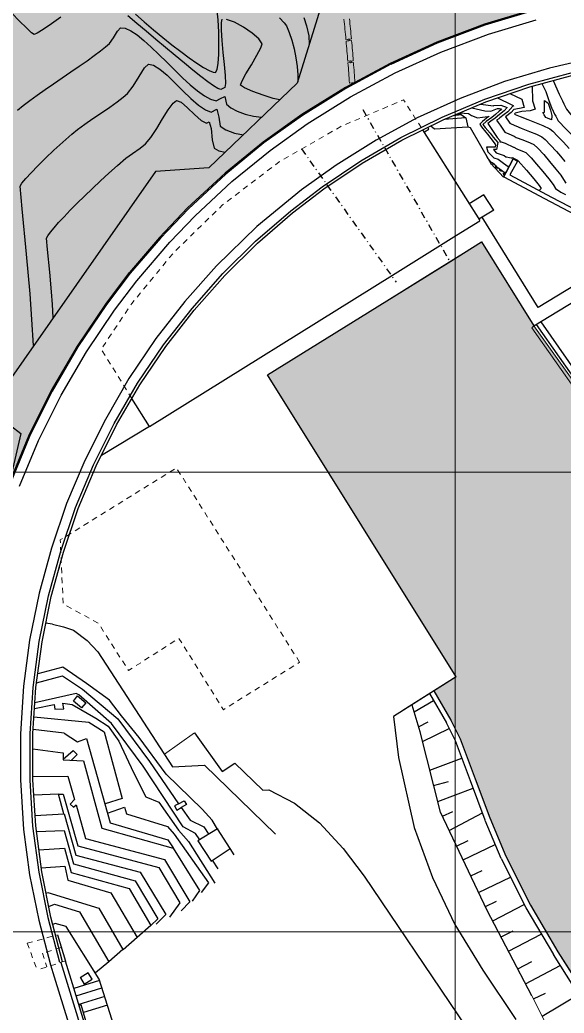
# Model space of a CAD drawing. Extents: x 61466 to 63015, y 108404 to 110397.
# Drawn here: x 62780.3 to 62839.5, y 109096.2 to 109204.3 of the extents above; entities that cross this region are included whole.
import ezdxf

# ---------------------------------------------------------------- set-up
doc = ezdxf.new("R2010")
doc.units = 0
doc.header["$LTSCALE"] = 1.000015
doc.header["$MEASUREMENT"] = 0
doc.linetypes.add('DOT', pattern=[0.55, 0.3, -0.25])
doc.linetypes.add('TRATTOPUNTO2', pattern=[0.5, 0.25, -0.125, 0, -0.125])
for name, color, linetype in [('assi', 6, 'TRATTOPUNTO2'), ('Bâti', 7, 'Continuous'), ('colore lago', 131, 'Continuous'), ('coordinate', 2, 'Continuous'), ('Couronnement', 7, 'Continuous'), ('curve livello 1m', 2, 'Continuous'), ('curve livello 5m', 7, 'Continuous'), ('LIN025CO', 7, 'Continuous'), ('LINCOLO-ROSSO-025', 10, 'Continuous'), ('pendenze', 2, 'Continuous'), ('Per+Mod Surf', 7, 'Continuous'), ('SCALE', 2, 'Continuous'), ('Strade', 7, 'Continuous'), ('TalusHautBas', 7, 'Continuous'), ('TRATTCOLO-32', 255, 'Continuous'), ('VOIRIE', 7, 'Continuous')]:
    doc.layers.add(name, color=color, linetype=linetype)
doc.layers.add('Colori bordi', color=5, linetype='Continuous', plot=False)
doc.layers.add('no_plot', color=5, linetype='Continuous', plot=False)

# ---------------------------------------------------------------- blocks, each defined once
blk = doc.blocks.new('INVISIBLE')
at = {"color": 0}
for p, q in [((-0.0375, 0), (0.0375, 0)), ((0, -0.0375), (0, 0.0375))]:
    blk.add_line(p, q, dxfattribs=at)
at = {"flags": 1}
for tag, p in [('POINTNUMBER', (0, 0)), ('COMMENT', (0, -1.25))]:
    blk.add_attdef(tag, p, '', height=1, dxfattribs=at)
blk = doc.blocks.new('barrageflott')
at = {"layer": 'TRATTCOLO-32'}
h = blk.add_hatch(color=256, dxfattribs=at)
h.paths.add_polyline_path([(0.29, 0.12, 0.002639), (0.13, 2.31), (-0.47, 2.26, -0.002639), (-0.31, 0.07)])
h.paths.add_polyline_path([(0.11, 2.5, 0.002639), (-0.08, 4.69), (-0.67, 4.64, -0.002639), (-0.48, 2.45)])
h.paths.add_polyline_path([(-0.09, 4.88, 0.002639), (-0.31, 7.07), (-0.9, 7.01, -0.002639), (-0.69, 4.82)])
h.paths.add_polyline_path([(-0.33, 7.26, 0.002639), (-0.57, 9.44), (-1.16, 9.38, -0.002639), (-0.92, 7.2)])
h.paths.add_polyline_path([(-0.59, 9.63, 0.002639), (-0.85, 11.82), (-1.45, 11.74, -0.002639), (-1.18, 9.56)])
h.paths.add_polyline_path([(-0.88, 12, 0.002639), (-1.17, 14.19), (-1.76, 14.1, -0.002639), (-1.47, 11.93)])
at = {"layer": 'LINCOLO-ROSSO-025', "lineweight": 0}
for p, q in [((-0.69, 4.82), (-0.09, 4.88)), ((-0.67, 4.64), (-0.08, 4.69)), ((-0.48, 2.45), (0.11, 2.5)), ((-0.47, 2.26), (0.13, 2.31)), ((-0.31, 0.07), (0.29, 0.12))]:
    blk.add_line(p, q, dxfattribs=at)
for centre in [(-0.38, 4.76), (-0.18, 2.38), (0, 0)]:
    blk.add_circle(centre, 0.095, dxfattribs=at)
for radius, start, end in [(207.74, 5.2868, 5.8917), (208.34, 5.2868, 5.8917), (207.74, 4.6296, 5.2345), (208.34, 4.6296, 5.2345), (207.74, 3.9725, 4.5773), (208.34, 3.9725, 4.5773)]:
    blk.add_arc((-207.55, -14.32), radius, start, end, dxfattribs=at)

msp = doc.modelspace()

# ---------------------------------------------------------------- hatches: boundary and pattern name
at = {"layer": 'colore lago', "linetype": 'Continuous', "lineweight": 0}
for points in [[(62823.098, 109267.497), (62823.692, 109266.925), (62824.211, 109265.876), (62823.37, 109265.642), (62827.768, 109260.013), (62841.061, 109263.699), (62841.764, 109262.8), (62836.243, 109253.044), (62840.642, 109247.414), (62841.442, 109248.828), (62841.442, 109247.267), (62842.487, 109245.294), (62842.982, 109244.359), (62843.392, 109243.586), (62843.655, 109243.089), (62843.975, 109242.486), (62844.757, 109241.948), (62845.652, 109241.38), (62846.428, 109240.929), (62846.943, 109240.681), (62847.646, 109240.594), (62848.413, 109240.508), (62848.935, 109240.325), (62849.708, 109240.006), (62850.5, 109239.647), (62850.969, 109239.389), (62851.947, 109238.376), (62853.322, 109236.946), (62854.115, 109236.138), (62854.823, 109235.422), (62855.34, 109234.904), (62855.561, 109234.691), (62856.098, 109234.455), (62856.706, 109233.991), (62857.535, 109233.283), (62858.15, 109232.701), (62858.509, 109232.314), (62858.884, 109231.435), (62859.223, 109230.367), (62859.579, 109229.599), (62860.022, 109229.318), (62860.524, 109229.013), (62861.121, 109228.302), (62861.763, 109227.397), (62862.367, 109226.672), (62862.863, 109226.351), (62863.351, 109226.081), (62863.81, 109225.827), (62864.373, 109225.46), (62865.159, 109224.926), (62866.024, 109224.324), (62866.828, 109223.749), (62867.744, 109223.067), (62868.796, 109222.261), (62869.668, 109221.573), (62870.574, 109220.83), (62871.455, 109220.092), (62872.228, 109219.43), (62872.81, 109218.915), (62873.119, 109218.618), (62873.68, 109217.736), (62874.168, 109217.012), (62874.819, 109216.771), (62876.542, 109216.153), (62874.849, 109207.821), (62874.609, 109206.638), (62869.261, 109207.566), (62863.756, 109208.111), (62858.193, 109208.307), (62852.65, 109208.14), (62847.099, 109207.618), (62841.619, 109206.708), (62836.195, 109205.43), (62830.876, 109203.835), (62825.687, 109201.868), (62820.621, 109199.558), (62815.733, 109196.944), (62811.013, 109193.985), (62806.809, 109190.99), (62802.653, 109187.599), (62798.578, 109183.823), (62795.53, 109180.621), (62792.243, 109176.791), (62789.658, 109173.373), (62786.55, 109168.77), (62783.753, 109163.954), (62781.281, 109158.995), (62779.157, 109153.861), (62777.364, 109148.591), (62775.923, 109143.219), (62774.828, 109137.77), (62774.099, 109132.277), (62773.742, 109126.898), (62773.733, 109121.341), (62774.08, 109115.779), (62774.822, 109110.285), (62775.907, 109104.828), (62776.774, 109101.614), (62775.534, 109098.968), (62771.471, 109097.411), (62770.737, 109098.002), (62769.881, 109098.471), (62769.16, 109098.676), (62768.397, 109098.468), (62767.454, 109097.966), (62766.48, 109097.438), (62765.625, 109097.152), (62765.129, 109097.238), (62764.204, 109097.445), (62761.92, 109098.04), (62758.989, 109098.856), (62755.805, 109099.756), (62752.764, 109100.605), (62750.259, 109101.266), (62749.515, 109101.432), (62748.651, 109101.616), (62748.14, 109101.737), (62747.525, 109102.034), (62746.769, 109102.406), (62745.628, 109102.895), (62744.247, 109103.457), (62742.732, 109104.06), (62741.189, 109104.67), (62739.721, 109105.255), (62738.435, 109105.782), (62737.436, 109106.218), (62736.779, 109106.546), (62735.74, 109107.202), (62732.8, 109108.9), (62729.641, 109110.917), (62727.666, 109112.216), (62727.666, 109301.173), (62759.548, 109318.75), (62762.174, 109316.583), (62766.058, 109313.671), (62770.75, 109310.793), (62775.77, 109307.499), (62780.625, 109303.893), (62784.649, 109301.743), (62791.078, 109296.783), (62792.191, 109296.264), (62793.304, 109295.744), (62792.406, 109295.415), (62791.026, 109294.91), (62795.864, 109289.653), (62808.817, 109294.398), (62809.589, 109293.558), (62804.873, 109283.389), (62809.71, 109278.132), (62811.198, 109281.339), (62812.277, 109280.843), (62812.557, 109280.571), (62813.179, 109280.078), (62813.957, 109279.511), (62814.819, 109278.905), (62815.694, 109278.295), (62816.511, 109277.717), (62817.199, 109277.207), (62817.686, 109276.799), (62818.127, 109276.26), (62818.712, 109275.538), (62819.259, 109274.911), (62819.895, 109274.192), (62820.227, 109273.803), (62820.528, 109273.159), (62820.826, 109272.316), (62821.425, 109270.407), (62821.73, 109269.526), (62822.044, 109268.819)], [(62975.581, 108981.848), (62972.563, 108992.078), (62972.159, 108999.722), (62973.022, 109007.77), (62971.274, 109014.677), (62964.726, 109023.502), (62958.063, 109028.933), (62955.276, 109033.134), (62951.179, 109038.433), (62944.971, 109044.58), (62942.828, 109044.354), (62941.256, 109046.058), (62941.518, 109050.317), (62932.519, 109062.712), (62923.949, 109074.515), (62921.068, 109073.828), (62913.169, 109080.232), (62912.424, 109083.359), (62899.063, 109099.351), (62899.187, 109099.452), (62898.973, 109099.701), (62894.248, 109105.211), (62888.989, 109110.74), (62879.9, 109119.979), (62873.641, 109126.426), (62866.263, 109134.064), (62859.634, 109141.122), (62850.425, 109151.454), (62847.28, 109155.501), (62836.245, 109170.983), (62830.549, 109180.12), (62830.097, 109179.839), (62825.256, 109176.833), (62819.938, 109173.531), (62807.248, 109165.652), (62813.286, 109155.991), (62827.781, 109132.797), (62825.357, 109131.271), (62827.221, 109128.084), (62828.208, 109126.068), (62829.848, 109121.716), (62831.445, 109117.447), (62833.184, 109113.299), (62835.862, 109107.959), (62838.858, 109102.878), (62842.822, 109096.611), (62845.343, 109092.552), (62846.651, 109090.446), (62851.47, 109082.811), (62855.067, 109077.137), (62856.583, 109077.401), (62859.665, 109075.554), (62862.875, 109072.174), (62862.914, 109063.446), (62870.198, 109052.816), (62875.993, 109045.342), (62885.568, 109033.177), (62896.673, 109017.402), (62896.556, 109017.052), (62904.818, 109004.914), (62914.53, 108991.082), (62924.555, 108973.607), (62932.466, 108959.046), (62983.134, 108959.046), (62981.291, 108965.356), (62977.169, 108976.649)]]:
    msp.add_hatch(color=256, dxfattribs=at).paths.add_polyline_path(points)

# ---------------------------------------------------------------- linework, layer by layer
at = {"layer": 'assi', "ltscale": 3}
for p, q in [((62817.625, 109194.526), (62827.036, 109178.09)), ((62810.954, 109190.262), (62821.261, 109175.747))]:
    msp.add_line(p, q, dxfattribs=at)
at = {"layer": 'Bâti', "linetype": 'Continuous'}
for p, q in [((62828.835, 109193.623), (62826.467, 109193.464)), ((62827.451, 109193.877), (62828.326, 109193.982)), ((62827.719, 109193.99), (62828.323, 109194.062)), ((62824.131, 109192.322), (62830.344, 109182.442)), ((62824.344, 109192.103), (62824.815, 109192.407)), ((62824.815, 109192.407), (62824.711, 109192.603)), ((62825.038, 109192.765), (62825.422, 109192.431)), ((62825.422, 109192.431), (62829.07, 109192.66)), ((62832.915, 109187.189), (62833.976, 109189.178)), ((62833.999, 109189.165), (62833.188, 109187.647)), ((62834.44, 109188.93), (62833.629, 109187.412)), ((62833.999, 109189.165), (62834.44, 109188.93)), ((62832.954, 109187.207), (62832.915, 109187.189)), ((62833.188, 109187.647), (62832.954, 109187.207)), ((62832.954, 109187.207), (62837.379, 109184.86)), ((62830.801, 109185.255), (62829.211, 109184.268)), ((62831.877, 109183.601), (62830.801, 109185.255)), ((62837.379, 109184.86), (62848.966, 109178.715)), ((62831.877, 109183.601), (62830.261, 109182.597)), ((62827.822, 109180.846), (62830.365, 109182.432)), ((62836.716, 109172.993), (62830.621, 109182.821)), ((62820.865, 109176.507), (62827.822, 109180.846)), ((62826.905, 109177.857), (62830.549, 109180.12)), ((62830.549, 109180.12), (62836.245, 109170.983)), ((62822.06, 109174.849), (62826.905, 109177.857)), ((62794.441, 109160.027), (62820.865, 109176.507)), ((62807.248, 109165.652), (62822.06, 109174.849)), ((62840.746, 109175.456), (62836.716, 109172.993)), ((62836.245, 109170.983), (62841.609, 109174.256)), ((62841.54, 109164.036), (62836.531, 109171.157)), ((62836.977, 109171.43), (62841.928, 109164.357)), ((62827.781, 109132.797), (62807.248, 109165.652)), ((62794.441, 109160.027), (62792.518, 109163.107)), ((62794.441, 109160.027), (62789.198, 109156.9)), ((62784.658, 109144.639), (62784.657, 109144.898)), ((62827.781, 109132.797), (62820.961, 109128.503)), ((62827.781, 109132.797), (62822.001, 109129.158)), ((62786.157, 109130.167), (62786.612, 109130.728)), ((62786.612, 109130.728), (62787.504, 109129.991)), ((62824.869, 109130.985), (62826.733, 109127.798)), ((62825.357, 109131.271), (62827.221, 109128.084)), ((62787.05, 109129.437), (62786.152, 109130.171)), ((62787.504, 109129.991), (62787.05, 109129.437)), ((62826.711, 109127.835), (62827.698, 109125.819)), ((62827.221, 109128.084), (62828.208, 109126.068)), ((62827.675, 109125.867), (62829.315, 109121.515)), ((62828.208, 109126.068), (62829.848, 109121.716)), ((62829.314, 109121.516), (62830.911, 109117.247)), ((62829.848, 109121.716), (62831.445, 109117.447)), ((62797.595, 109118.997), (62797.151, 109118.762)), ((62797.151, 109118.762), (62797.401, 109118.312)), ((62797.401, 109118.312), (62797.885, 109118.574)), ((62797.601, 109118.989), (62798.2, 109119.325)), ((62798.44, 109118.902), (62797.875, 109118.589)), ((62798.2, 109119.325), (62798.44, 109118.902)), ((62830.911, 109117.223), (62832.65, 109113.075)), ((62831.445, 109117.447), (62833.184, 109113.299)), ((62801.845, 109116.263), (62799.707, 109114.952)), ((62803.188, 109114.131), (62801.845, 109116.263)), ((62799.707, 109114.952), (62801.132, 109112.76)), ((62801.122, 109112.753), (62803.206, 109114.143)), ((62833.184, 109113.299), (62835.862, 109107.959)), ((62832.665, 109113.039), (62835.343, 109107.699)), ((62835.862, 109107.959), (62838.858, 109102.878)), ((62835.361, 109107.664), (62838.357, 109102.583)), ((62784.41, 109104.732), (62785.294, 109101.866)), ((62845.129, 109091.783), (62838.357, 109102.583)), ((62838.858, 109102.878), (62842.822, 109096.611)), ((62784.79, 109101.722), (62786.998, 109094.496)), ((62786.204, 109098.927), (62785.3, 109101.884)), ((62787.774, 109100.609), (62786.909, 109100.063)), ((62788.208, 109099.909), (62787.774, 109100.609)), ((62786.911, 109100.064), (62787.344, 109099.369)), ((62787.344, 109099.369), (62788.208, 109099.909)), ((62787.343, 109095.222), (62786.204, 109098.927)), ((62787.01, 109097.117), (62786.779, 109097.057)), ((62787.708, 109094.773), (62787.01, 109097.117))]:
    msp.add_line(p, q, dxfattribs=at)
at = {"layer": 'Bâti', "linetype": 'Continuous', "lineweight": 0}
for p, q in [((62836.011, 109170.792), (62836.245, 109170.983)), ((62841.02, 109163.67), (62836.011, 109170.792))]:
    msp.add_line(p, q, dxfattribs=at)
at = {"layer": 'Bâti', "color": 2}
for p, q in [((62783.881, 109138.523), (62783.136, 109138.641)), ((62783.881, 109138.523), (62785.062, 109138.25)), ((62785.062, 109138.25), (62786.18, 109137.884)), ((62786.18, 109137.884), (62787.667, 109136.765)), ((62787.667, 109136.765), (62788.797, 109135.541)), ((62788.797, 109135.541), (62796.945, 109123.024)), ((62785.014, 109133.858), (62782.281, 109133.149)), ((62787.58, 109132.093), (62785.014, 109133.858)), ((62782.146, 109132.141), (62784.974, 109132.911)), ((62784.974, 109132.911), (62787.152, 109131.459)), ((62790.081, 109130.266), (62787.58, 109132.093)), ((62786.474, 109130.998), (62781.966, 109129.965)), ((62786.731, 109130.841), (62786.474, 109130.998)), ((62790.289, 109127.739), (62786.731, 109130.841)), ((62787.152, 109131.459), (62790.982, 109128.219)), ((62781.925, 109129.349), (62784.069, 109129.786)), ((62784.069, 109129.786), (62784.144, 109129.293)), ((62785.107, 109129.328), (62785.001, 109129.958)), ((62785.001, 109129.958), (62786.033, 109129.803)), ((62786.033, 109129.803), (62788.588, 109128.303)), ((62791.405, 109128.565), (62790.081, 109130.266)), ((62781.865, 109128.45), (62787.851, 109127.867)), ((62784.144, 109129.293), (62785.107, 109129.328)), ((62788.588, 109128.303), (62789.921, 109127.426)), ((62793.302, 109126.194), (62791.405, 109128.565)), ((62787.851, 109127.867), (62789.487, 109126.823)), ((62789.921, 109127.426), (62791.108, 109125.792)), ((62793.748, 109123.09), (62790.289, 109127.739)), ((62790.982, 109128.219), (62794.438, 109123.586)), ((62785.157, 109126.692), (62781.774, 109127.083)), ((62785.157, 109126.692), (62786.612, 109125.733)), ((62789.487, 109126.823), (62791.45, 109119.573)), ((62796.231, 109122.212), (62793.302, 109126.194)), ((62786.612, 109125.733), (62787.587, 109126.103)), ((62787.587, 109126.103), (62790.138, 109116.917)), ((62791.108, 109125.792), (62792.703, 109122.409)), ((62781.747, 109124.959), (62785.021, 109124.533)), ((62785.021, 109124.533), (62785.039, 109124.541)), ((62785.039, 109124.541), (62785.03, 109123.77)), ((62785.031, 109123.853), (62786.132, 109124.798)), ((62786.578, 109124.349), (62785.937, 109123.725)), ((62786.129, 109124.801), (62786.578, 109124.349)), ((62785.03, 109123.77), (62787.24, 109123.659)), ((62787.24, 109123.659), (62789.251, 109116.346)), ((62798.105, 109116.483), (62793.748, 109123.09)), ((62794.438, 109123.586), (62797.601, 109118.989)), ((62796.945, 109123.024), (62800.428, 109123.193)), ((62800.428, 109123.193), (62808.121, 109115.668)), ((62781.754, 109121.967), (62785.544, 109121.993)), ((62785.544, 109121.993), (62786.27, 109119.461)), ((62792.703, 109122.409), (62794.022, 109119.742)), ((62800.165, 109118.405), (62796.231, 109122.212)), ((62784.541, 109120.03), (62781.855, 109119.937)), ((62784.541, 109120.031), (62785.041, 109120.026)), ((62785.128, 109117.889), (62784.541, 109120.03)), ((62785.041, 109120.026), (62786.646, 109114.433)), ((62794.022, 109119.742), (62795.452, 109119.175)), ((62786.27, 109119.461), (62785.793, 109118.96)), ((62785.793, 109118.96), (62786.182, 109118.606)), ((62786.182, 109118.606), (62786.443, 109118.86)), ((62786.443, 109118.86), (62787.464, 109115.212)), ((62791.45, 109119.573), (62789.603, 109118.976)), ((62789.863, 109117.987), (62791.724, 109118.614)), ((62791.724, 109118.614), (62791.939, 109117.915)), ((62795.452, 109119.175), (62797.597, 109116.105)), ((62797.875, 109118.589), (62798.858, 109117.204)), ((62781.989, 109117.72), (62785.128, 109117.889)), ((62785.136, 109117.9), (62786.433, 109113.407)), ((62791.939, 109117.915), (62796.402, 109116.513)), ((62801.241, 109117.213), (62800.165, 109118.405)), ((62790.138, 109116.917), (62796.429, 109115.087)), ((62796.402, 109116.513), (62797.13, 109115.699)), ((62799.451, 109115.742), (62798.105, 109116.483)), ((62798.858, 109117.204), (62800.349, 109116.478)), ((62800.349, 109116.478), (62800.868, 109115.664)), ((62801.821, 109116.248), (62801.241, 109117.213)), ((62782.14, 109115.969), (62785.168, 109116.099)), ((62785.168, 109116.099), (62786.17, 109112.471)), ((62789.251, 109116.346), (62796.99, 109114.179)), ((62797.13, 109115.692), (62800.866, 109110.388)), ((62797.597, 109116.105), (62798.692, 109114.874)), ((62799.893, 109115.066), (62799.451, 109115.742)), ((62786.646, 109114.433), (62795.433, 109112.046)), ((62787.464, 109115.212), (62796.048, 109112.932)), ((62796.429, 109115.087), (62796.994, 109114.182)), ((62798.692, 109114.874), (62801.54, 109110.347)), ((62782.406, 109113.973), (62785.175, 109114.146)), ((62785.175, 109114.146), (62785.911, 109111.514)), ((62786.433, 109113.407), (62793.408, 109111.545)), ((62796.99, 109114.179), (62799.878, 109109.542)), ((62803.651, 109113.426), (62803.206, 109114.143)), ((62782.665, 109112.03), (62785.211, 109112.197)), ((62785.211, 109112.197), (62785.561, 109110.67)), ((62786.17, 109112.471), (62792.883, 109110.613)), ((62796.048, 109112.932), (62798.828, 109108.328)), ((62801.904, 109111.903), (62801.288, 109112.864)), ((62785.911, 109111.514), (62792.238, 109109.783)), ((62793.408, 109111.545), (62796.218, 109106.936)), ((62795.433, 109112.046), (62797.728, 109108.208)), ((62785.561, 109110.67), (62790.24, 109109.301)), ((62792.883, 109110.613), (62795.348, 109106.484)), ((62800.866, 109110.388), (62800.056, 109109.322)), ((62783.19, 109109.272), (62783.362, 109109.347)), ((62783.362, 109109.347), (62788.932, 109107.632)), ((62790.24, 109109.301), (62793.087, 109104.433)), ((62792.238, 109109.783), (62794.572, 109105.749)), ((62799.875, 109109.547), (62799.057, 109108.386)), ((62783.486, 109107.805), (62784.113, 109108.06)), ((62784.113, 109108.06), (62786.83, 109107.239)), ((62797.728, 109108.208), (62796.613, 109106.659)), ((62798.828, 109108.328), (62797.866, 109107.342)), ((62786.83, 109107.239), (62790.002, 109101.812)), ((62788.932, 109107.632), (62791.519, 109103.119)), ((62796.218, 109106.936), (62795.174, 109105.88)), ((62784.165, 109105.963), (62783.924, 109105.86)), ((62785.388, 109105.65), (62784.165, 109105.963)), ((62788.967, 109099.916), (62785.388, 109105.65)), ((62794.572, 109105.749), (62793.087, 109104.433)), ((62795.348, 109106.484), (62794.577, 109105.76)), ((62793.087, 109104.433), (62791.558, 109103.108)), ((62791.519, 109103.119), (62790.002, 109101.812)), ((62790.005, 109101.806), (62788.543, 109100.595))]:
    msp.add_line(p, q, dxfattribs=at)
at = {"layer": 'Colori bordi', "linetype": 'Continuous', "lineweight": 0, "flags": 128}
for points in [[(62836.195, 109205.43), (62830.876, 109203.835), (62825.687, 109201.868), (62820.621, 109199.558), (62815.733, 109196.944), (62811.013, 109193.985), (62806.809, 109190.99), (62802.653, 109187.599), (62798.578, 109183.823), (62795.53, 109180.621), (62792.243, 109176.791), (62789.658, 109173.373), (62786.55, 109168.77), (62783.753, 109163.954), (62781.281, 109158.995), (62779.157, 109153.861)], [(62847.28, 109155.501), (62836.245, 109170.983), (62830.549, 109180.12), (62830.097, 109179.839), (62825.256, 109176.833), (62819.938, 109173.531), (62807.248, 109165.652), (62813.286, 109155.991), (62827.781, 109132.797), (62825.357, 109131.271), (62827.221, 109128.084), (62828.208, 109126.068), (62829.848, 109121.716), (62831.445, 109117.447), (62833.184, 109113.299), (62835.862, 109107.959), (62838.858, 109102.878), (62842.822, 109096.611)]]:
    msp.add_lwpolyline(points, dxfattribs=at)
at = {"layer": 'coordinate', "linetype": 'Continuous', "lineweight": 0}
for p, q in [((62827.666, 109232.825), (62827.666, 109181.127)), ((62827.666, 109181.127), (62827.666, 108959.046)), ((62727.666, 109155.071), (62875.41, 109155.071)), ((62727.666, 109105.071), (62922.305, 109105.071))]:
    msp.add_line(p, q, dxfattribs=at)
at = {"layer": 'Couronnement', "linetype": 'Continuous'}
for p, q in [((62836.195, 109205.43), (62830.876, 109203.835)), ((62836.221, 109205.313), (62830.911, 109203.721)), ((62831.305, 109202.751), (62836.483, 109204.299)), ((62830.876, 109203.835), (62825.687, 109201.868)), ((62830.919, 109203.723), (62825.73, 109201.756)), ((62825.687, 109201.868), (62820.621, 109199.558)), ((62826.101, 109200.779), (62831.305, 109202.751)), ((62825.73, 109201.756), (62820.671, 109199.449)), ((62821.161, 109198.526), (62826.101, 109200.779)), ((62842.876, 109200.193), (62837.918, 109199.045)), ((62820.621, 109199.558), (62815.733, 109196.944)), ((62820.678, 109199.452), (62815.787, 109196.837)), ((62837.918, 109199.045), (62833.05, 109197.574)), ((62835.699, 109197.289), (62840.552, 109198.597)), ((62816.291, 109195.922), (62821.161, 109198.526)), ((62833.05, 109197.574), (62828.232, 109195.746)), ((62835.786, 109197.002), (62840.62, 109198.304)), ((62815.733, 109196.944), (62811.013, 109193.985)), ((62815.787, 109196.837), (62811.077, 109193.884)), ((62830.902, 109195.651), (62835.699, 109197.289)), ((62831.009, 109195.37), (62835.786, 109197.002)), ((62811.568, 109192.966), (62816.291, 109195.922)), ((62828.232, 109195.746), (62823.534, 109193.615)), ((62826.247, 109193.697), (62830.902, 109195.651)), ((62826.371, 109193.424), (62831.009, 109195.37)), ((62811.013, 109193.985), (62806.809, 109190.99)), ((62811.083, 109193.888), (62806.879, 109190.893)), ((62823.534, 109193.615), (62819.068, 109191.193)), ((62821.751, 109191.474), (62826.247, 109193.697)), ((62821.893, 109191.209), (62826.371, 109193.424)), ((62807.556, 109190.059), (62811.568, 109192.966)), ((62806.809, 109190.99), (62802.653, 109187.599)), ((62819.068, 109191.193), (62814.718, 109188.497)), ((62817.404, 109188.949), (62821.751, 109191.474)), ((62817.563, 109188.694), (62821.893, 109191.209)), ((62806.885, 109190.897), (62802.727, 109187.505)), ((62803.387, 109186.688), (62807.556, 109190.059)), ((62813.214, 109186.133), (62817.404, 109188.949)), ((62814.718, 109188.497), (62810.95, 109185.798)), ((62813.389, 109185.889), (62817.563, 109188.694)), ((62802.653, 109187.599), (62798.578, 109183.823)), ((62802.727, 109187.505), (62798.659, 109183.735)), ((62799.397, 109182.981), (62803.387, 109186.688)), ((62810.95, 109185.798), (62806.123, 109181.797)), ((62809.793, 109183.514), (62813.214, 109186.133)), ((62809.982, 109183.281), (62813.389, 109185.889)), ((62798.578, 109183.823), (62795.53, 109180.621)), ((62798.665, 109183.741), (62795.617, 109180.539)), ((62805.972, 109180.206), (62809.793, 109183.514)), ((62796.653, 109180.091), (62799.397, 109182.981)), ((62806.175, 109179.985), (62809.982, 109183.281)), ((62806.123, 109181.797), (62801.707, 109177.51)), ((62795.621, 109180.543), (62792.334, 109176.713)), ((62802.404, 109176.69), (62805.972, 109180.206)), ((62793.049, 109175.907), (62796.653, 109180.091)), ((62802.622, 109176.483), (62806.175, 109179.985)), ((62801.707, 109177.51), (62798.288, 109173.635)), ((62792.334, 109176.713), (62789.754, 109173.301)), ((62790.623, 109172.686), (62793.049, 109175.907)), ((62799.06, 109172.9), (62802.404, 109176.69)), ((62799.291, 109172.708), (62802.622, 109176.483)), ((62789.658, 109173.373), (62786.55, 109168.77)), ((62789.757, 109173.306), (62786.649, 109168.703)), ((62787.57, 109168.166), (62790.623, 109172.686)), ((62798.288, 109173.635), (62795.133, 109169.609)), ((62795.95, 109168.931), (62799.06, 109172.9)), ((62796.193, 109168.754), (62799.291, 109172.708)), ((62795.133, 109169.609), (62792.199, 109165.258)), ((62786.55, 109168.77), (62783.753, 109163.954)), ((62786.654, 109168.71), (62783.857, 109163.893)), ((62793.121, 109164.742), (62795.95, 109168.931)), ((62793.375, 109164.582), (62796.193, 109168.754)), ((62784.834, 109163.463), (62787.57, 109168.166)), ((62792.199, 109165.258), (62789.636, 109160.811)), ((62783.753, 109163.954), (62781.281, 109158.995)), ((62790.596, 109160.378), (62793.121, 109164.742)), ((62790.86, 109160.236), (62793.375, 109164.582)), ((62783.857, 109163.893), (62781.388, 109158.942)), ((62782.356, 109158.508), (62784.834, 109163.463)), ((62789.636, 109160.811), (62787.401, 109156.338)), ((62788.354, 109155.878), (62790.596, 109160.378)), ((62788.626, 109155.752), (62790.86, 109160.236)), ((62781.281, 109158.995), (62779.157, 109153.861)), ((62781.392, 109158.949), (62779.268, 109153.815)), ((62780.305, 109153.568), (62782.356, 109158.508)), ((62787.401, 109156.338), (62785.423, 109151.658)), ((62786.397, 109151.242), (62788.354, 109155.878)), ((62786.677, 109151.135), (62788.626, 109155.752)), ((62785.423, 109151.658), (62783.77, 109146.816)), ((62784.778, 109146.471), (62786.397, 109151.242)), ((62785.065, 109146.383), (62786.677, 109151.135)), ((62783.77, 109146.816), (62782.418, 109141.896)), ((62783.445, 109141.619), (62784.778, 109146.471)), ((62783.737, 109141.549), (62785.065, 109146.383)), ((62782.418, 109141.896), (62781.396, 109136.796)), ((62782.448, 109136.65), (62783.445, 109141.619)), ((62782.744, 109136.6), (62783.737, 109141.549)), ((62781.396, 109136.796), (62780.717, 109131.792)), ((62781.779, 109131.658), (62782.448, 109136.65)), ((62782.077, 109131.628), (62782.744, 109136.6)), ((62780.717, 109131.792), (62780.392, 109126.599)), ((62781.443, 109126.636), (62781.779, 109131.658)), ((62781.743, 109126.626), (62782.077, 109131.628)), ((62780.392, 109126.599), (62780.396, 109121.616)), ((62781.455, 109121.574), (62781.443, 109126.636)), ((62781.755, 109121.583), (62781.743, 109126.626)), ((62780.396, 109121.616), (62780.721, 109116.205)), ((62781.759, 109116.551), (62781.455, 109121.574)), ((62782.058, 109116.58), (62781.755, 109121.583)), ((62782.426, 109111.549), (62781.759, 109116.551)), ((62782.723, 109111.591), (62782.058, 109116.58)), ((62780.721, 109116.205), (62781.389, 109111.278)), ((62781.389, 109111.278), (62782.388, 109106.318)), ((62783.422, 109106.606), (62782.426, 109111.549)), ((62783.715, 109106.665), (62782.723, 109111.591)), ((62784.976, 109101.803), (62783.715, 109106.665)), ((62782.388, 109106.318), (62783.672, 109101.452)), ((62784.686, 109101.728), (62783.425, 109106.59))]:
    msp.add_line(p, q, dxfattribs=at)
at = {"layer": 'Couronnement', "linetype": 'Continuous', "lineweight": 0}
for p, q in [((62795.531, 109180.621), (62792.243, 109176.791)), ((62792.239, 109176.785), (62789.658, 109173.373))]:
    msp.add_line(p, q, dxfattribs=at)
at = {"layer": 'curve livello 5m', "color": 2, "flags": 128}
for points in [[(62780.083, 109194.463), (62780.69, 109194.958), (62781.409, 109195.505), (62782.218, 109196.092), (62783.093, 109196.708), (62784.01, 109197.343), (62784.947, 109197.984), (62785.879, 109198.621), (62786.783, 109199.243), (62787.637, 109199.839), (62788.416, 109200.396), (62789.097, 109200.905), (62789.656, 109201.354), (62790.071, 109201.732), (62790.505, 109202.335), (62790.959, 109203.066), (62791.28, 109203.438), (62791.791, 109203.385), (62792.396, 109203.112), (62793.08, 109202.654), (62793.83, 109202.046), (62794.63, 109201.323), (62795.465, 109200.52), (62796.321, 109199.674), (62797.184, 109198.819), (62798.038, 109197.991), (62798.869, 109197.224), (62799.662, 109196.555), (62800.402, 109196.018), (62801.075, 109195.649), (62801.666, 109195.483), (62802.17, 109195.743), (62802.631, 109195.962), (62802.796, 109195.113), (62803.268, 109194.729), (62803.979, 109194.361), (62804.836, 109194.042), (62805.747, 109193.807), (62806.622, 109193.691)], [(62838.327, 109197.687), (62838.996, 109196.206), (62839.102, 109195.998), (62839.338, 109195.49), (62839.51, 109195.137), (62839.782, 109194.556), (62840.217, 109194.044), (62840.823, 109193.437), (62841.442, 109192.819), (62841.915, 109192.275), (62841.915, 109192.275), (62842.367, 109191.447), (62844.94, 109188.842), (62847.049, 109186.706)], [(62830.448, 109195.135), (62831.829, 109194.937), (62831.875, 109194.956), (62832.639, 109194.998), (62833.343, 109194.768), (62833.004, 109194.389), (62832.501, 109194.004), (62832.04, 109193.604), (62831.555, 109193.265), (62831.215, 109193.019), (62831.215, 109193.019), (62831.798, 109192.161), (62832.245, 109191.505), (62832.548, 109191.155), (62832.523, 109191.029), (62832.617, 109191.032), (62832.645, 109191.033), (62832.656, 109191.034), (62832.662, 109191.034), (62832.664, 109191.034), (62832.665, 109191.035), (62833.13, 109190.86), (62834.035, 109190.446), (62834.035, 109190.446), (62834.053, 109190.437), (62834.38, 109190.26), (62835.165, 109189.946), (62835.37, 109189.853), (62835.923, 109189.291), (62836.536, 109188.587), (62837.217, 109187.773), (62837.853, 109186.985), (62838.331, 109186.36), (62838.331, 109186.36), (62838.604, 109185.935), (62839.181, 109185.56), (62839.69, 109185.301)]]:
    msp.add_lwpolyline(points, dxfattribs=at)
at = {"layer": 'LIN025CO', "linetype": 'Continuous', "lineweight": 0}
for p, q in [((62799.339, 109126.722), (62796.056, 109124.39)), ((62836.026, 109098.085), (62837.544, 109095.097))]:
    msp.add_line(p, q, dxfattribs=at)
at = {"layer": 'LIN025CO', "linetype": 'DOT', "lineweight": 0, "ltscale": 2}
for p, q in [((62781.144, 109103.815), (62784.41, 109104.732)), ((62781.139, 109103.829), (62782.201, 109100.895)), ((62784.834, 109103.359), (62782.808, 109102.724)), ((62782.808, 109102.724), (62783.265, 109101.24)), ((62785.285, 109101.895), (62782.201, 109100.895))]:
    msp.add_line(p, q, dxfattribs=at)
at = {"layer": 'LIN025CO', "linetype": 'DOT', "lineweight": 0, "ltscale": 2, "flags": 128}
msp.add_lwpolyline([(62792.518, 109163.107), (62789.178, 109168.459), (62792.498, 109173.414), (62797.048, 109178.957), (62802.379, 109184.153), (62808.53, 109188.83), (62815.258, 109192.702), (62822.071, 109195.597), (62824.131, 109192.322)], dxfattribs=at)
msp.add_lwpolyline([(62810.761, 109134.394), (62797.373, 109155.532), (62784.724, 109147.702), (62785.05, 109140.733), (62788.876, 109138.632), (62792.147, 109133.498), (62797.63, 109136.993), (62802.469, 109129.227), (62810.761, 109134.394)], close=True, dxfattribs=at)
at = {"layer": 'no_plot', "flags": 128}
for points in [[(62784.776, 109204.584), (62783.761, 109203.858), (62782.876, 109203.251), (62782.223, 109202.837), (62781.903, 109202.69), (62781.903, 109202.69), (62781.607, 109202.891), (62781.048, 109203.408), (62780.311, 109204.152), (62779.479, 109205.033)], [(62792.917, 109204.911), (62793.868, 109204.07), (62794.86, 109203.222), (62795.869, 109202.387), (62796.871, 109201.585), (62797.84, 109200.836), (62798.753, 109200.16), (62799.585, 109199.577), (62800.311, 109199.107), (62800.906, 109198.77), (62801.347, 109198.586), (62801.609, 109198.575), (62801.786, 109198.887), (62801.906, 109199.563), (62801.973, 109200.522), (62801.99, 109201.681), (62801.96, 109202.959), (62801.887, 109204.276), (62801.773, 109205.548)], [(62802.294, 109204.351), (62802.21, 109203.986), (62802.225, 109203.162), (62802.307, 109202.028), (62802.426, 109200.733), (62802.549, 109199.425), (62802.645, 109198.254), (62802.682, 109197.368), (62802.628, 109196.917), (62802.628, 109196.917), (62802.193, 109196.7), (62801.875, 109196.817), (62801.392, 109197.107), (62800.764, 109197.55), (62800.012, 109198.123), (62799.158, 109198.803), (62798.222, 109199.569), (62797.225, 109200.399), (62796.188, 109201.27), (62795.133, 109202.16), (62794.079, 109203.047), (62793.048, 109203.91), (62792.061, 109204.725)], [(62808.6, 109195.587), (62807.881, 109195.741), (62806.809, 109196.083), (62805.671, 109196.506), (62804.753, 109196.904), (62804.341, 109197.17), (62804.341, 109197.17), (62804.482, 109197.588), (62804.921, 109198.402), (62805.512, 109199.415), (62806.105, 109200.431), (62806.552, 109201.251), (62806.702, 109201.68), (62806.702, 109201.68), (62806.332, 109202.218), (62805.587, 109202.858), (62804.639, 109203.495), (62803.66, 109204.026), (62802.821, 109204.346)], [(62808.564, 109204.518), (62809.072, 109203.953), (62809.318, 109203.634), (62809.624, 109202.931), (62809.905, 109202.085), (62810.15, 109201.148), (62810.347, 109200.174), (62810.488, 109199.216), (62810.559, 109198.327), (62810.552, 109197.561)], [(62811.199, 109204.53), (62811.524, 109203.634), (62811.745, 109202.548), (62811.795, 109201.597)], [(62781.83, 109168.847), (62781.65, 109171.671), (62781.445, 109174.493), (62781.445, 109174.493), (62781.049, 109178.792), (62780.57, 109183.738), (62780.366, 109186.188), (62780.366, 109186.188), (62780.564, 109186.515), (62780.971, 109187.017), (62781.555, 109187.661), (62782.283, 109188.414), (62783.121, 109189.242), (62784.037, 109190.112), (62784.999, 109190.992), (62785.973, 109191.847), (62785.973, 109191.847), (62786.608, 109192.353), (62787.4, 109192.929), (62788.288, 109193.548), (62789.212, 109194.18), (62790.11, 109194.797), (62790.921, 109195.369), (62791.585, 109195.867), (62792.04, 109196.263), (62792.04, 109196.263), (62792.639, 109197.059), (62793.301, 109198.12), (62793.904, 109199.058), (62794.324, 109199.486), (62794.873, 109199.368), (62795.558, 109198.931), (62796.344, 109198.263), (62797.195, 109197.449), (62798.073, 109196.579), (62798.943, 109195.738), (62799.768, 109195.014), (62800.513, 109194.494), (62801.14, 109194.265), (62801.773, 109194.58), (62801.96, 109193.714), (62802.133, 109192.727), (62802.741, 109192.312), (62803.67, 109191.966), (62804.643, 109191.795)], [(62836.066, 109197.077), (62836.098, 109195.471), (62836.369, 109194.587), (62835.832, 109194.397), (62834.935, 109194.317), (62834.195, 109194.147), (62834.17, 109194.119), (62834.114, 109194.076), (62834.155, 109194.015), (62834.203, 109193.994), (62834.203, 109193.994), (62834.214, 109193.988), (62834.744, 109193.767), (62835.578, 109193.439), (62836.477, 109193.087), (62837.2, 109192.793), (62837.978, 109192.442), (62838.295, 109192.164), (62838.816, 109191.648), (62839.445, 109190.994), (62840.082, 109190.303)], [(62837.088, 109197.353), (62837.52, 109196.483), (62837.838, 109195.642), (62838.2, 109194.652), (62838.223, 109194.606), (62838.476, 109194.047), (62838.626, 109193.804), (62838.831, 109193.383), (62838.853, 109193.336), (62839.085, 109193.082), (62839.544, 109192.598), (62840.209, 109191.92), (62840.985, 109191.138), (62841.468, 109190.64), (62841.614, 109190.463), (62842.098, 109189.714), (62842.638, 109188.831), (62842.993, 109188.313), (62843.019, 109188.299), (62843.644, 109187.744), (62844.347, 109187.019), (62845.027, 109186.32)], [(62783.965, 109171.9), (62783.876, 109173.305), (62783.774, 109174.708), (62783.774, 109174.708), (62783.577, 109176.846), (62783.338, 109179.306), (62783.237, 109180.525), (62783.237, 109180.525), (62783.383, 109180.8), (62783.659, 109181.184), (62784.052, 109181.666), (62784.552, 109182.234), (62785.145, 109182.875), (62785.82, 109183.578), (62786.566, 109184.331), (62787.371, 109185.122), (62788.223, 109185.94), (62789.11, 109186.771), (62790.02, 109187.605), (62790.942, 109188.429), (62791.863, 109189.232), (62791.863, 109189.232), (62792.575, 109189.759), (62793.426, 109190.345), (62794.008, 109190.793), (62794.008, 109190.793), (62794.577, 109191.502), (62795.214, 109192.469), (62795.864, 109193.524), (62796.476, 109194.499), (62796.995, 109195.226), (62797.368, 109195.534), (62797.886, 109195.321), (62798.57, 109194.725), (62799.32, 109193.985), (62800.035, 109193.346), (62800.614, 109193.048), (62800.915, 109193.198), (62801.156, 109192.468), (62801.248, 109191.238), (62801.471, 109190.342), (62801.97, 109190.055), (62802.665, 109189.898)], [(62832.276, 109195.803), (62833.852, 109195.049), (62833.992, 109194.982), (62834.012, 109194.917), (62833.931, 109194.901), (62833.393, 109194.299), (62833.007, 109194.001), (62832.536, 109193.643), (62832.409, 109193.532), (62832.181, 109193.371), (62832.342, 109193.134), (62832.554, 109192.822), (62833.067, 109192.069), (62833.506, 109191.876), (62834.091, 109191.629), (62834.103, 109191.623), (62834.325, 109191.503), (62835.019, 109191.223), (62835.844, 109190.895), (62836.239, 109190.716), (62836.666, 109190.312), (62837.309, 109189.628), (62837.95, 109188.887), (62838.633, 109188.056), (62839.152, 109187.386), (62839.456, 109186.906), (62839.701, 109186.529)], [(62833.627, 109196.265), (62834.917, 109195.648), (62835.19, 109194.752), (62834.686, 109194.632), (62834.063, 109194.524), (62833.781, 109194.209), (62833.147, 109193.723), (62833.611, 109193.042), (62834.147, 109192.812), (62834.153, 109192.808), (62834.269, 109192.746), (62834.862, 109192.502), (62835.756, 109192.152), (62836.522, 109191.844), (62837.109, 109191.579), (62837.465, 109191.256), (62838.053, 109190.658), (62838.696, 109189.966), (62839.14, 109189.452), (62839.613, 109188.876)], [(62829.495, 109194.735), (62830.918, 109194.382), (62831.563, 109194.355), (62832.28, 109194.648), (62832.507, 109194.66), (62832.716, 109194.592), (62832.616, 109194.479), (62832.466, 109194.365), (62832.051, 109194.004), (62831.671, 109193.675), (62831.044, 109193.231), (62830.671, 109192.923), (62830.933, 109192.573), (62831.484, 109191.948), (62831.808, 109191.512), (62832.311, 109190.932), (62832.166, 109190.193), (62831.859, 109190.184), (62832.117, 109189.823), (62832.989, 109189.539), (62833.171, 109189.403), (62833.184, 109189.401), (62833.221, 109189.394), (62833.246, 109189.389), (62833.568, 109189.325), (62833.571, 109189.325), (62833.575, 109189.324), (62833.6, 109189.319), (62833.763, 109189.287), (62833.773, 109189.287), (62833.843, 109189.289), (62833.876, 109189.291), (62833.887, 109189.303), (62833.98, 109189.264), (62834.002, 109189.251), (62834.436, 109189.017), (62834.487, 109188.996), (62834.501, 109188.99), (62834.537, 109188.954), (62835.446, 109187.921), (62836.238, 109186.98), (62836.799, 109186.274), (62837.011, 109185.942), (62837.011, 109185.942), (62836.825, 109185.718)], [(62828.182, 109194.184), (62829.127, 109194.1), (62829.461, 109193.883), (62830.106, 109193.633), (62830.637, 109193.699), (62831.23, 109193.783), (62831.297, 109193.774), (62831.365, 109193.801), (62831.302, 109193.746), (62831.276, 109193.728), (62830.635, 109193.221), (62830.34, 109192.958), (62830.542, 109192.661), (62830.997, 109192.079), (62831.203, 109191.846), (62831.548, 109191.382), (62831.899, 109190.91), (62832.075, 109190.708), (62832.024, 109190.451), (62831.066, 109190.421), (62831.245, 109189.921), (62831.872, 109189.294), (62832.352, 109189.137), (62832.914, 109188.714), (62833.448, 109188.32), (62833.448, 109188.32), (62833.509, 109188.307)], [(62833.129, 109187.6), (62832.448, 109188.093), (62832.205, 109188.272), (62832.162, 109188.321), (62832.042, 109188.455), (62831.971, 109188.535), (62831.945, 109188.565), (62831.715, 109188.736), (62831.627, 109188.764), (62831.266, 109189.158), (62831.003, 109189.637)], [(62833.009, 109187.369), (62832.9, 109187.584), (62833.061, 109187.47)]]:
    msp.add_lwpolyline(points, dxfattribs=at)
msp.add_lwpolyline([(62838.195, 109193.828), (62838.137, 109193.402), (62837.734, 109193.584), (62837.533, 109193.665), (62837.369, 109193.947), (62837.289, 109194.087), (62837.249, 109194.156), (62837.209, 109194.224), (62837.403, 109194.264), (62837.382, 109194.332), (62837.38, 109194.431), (62837.38, 109195.169), (62837.388, 109195.507), (62837.388, 109195.507), (62837.776, 109195.24), (62838.029, 109194.482), (62838.027, 109194.477), (62838.03, 109194.474), (62838.032, 109194.466), (62838.182, 109193.888)], close=True, dxfattribs=at)
at = {"layer": 'pendenze', "linetype": 'Continuous'}
for p, q in [((62823.201, 109129.001), (62825.308, 109130.234)), ((62823.685, 109127.377), (62824.737, 109127.917)), ((62824.121, 109125.762), (62827.029, 109127.186)), ((62824.91, 109122.66), (62828.389, 109123.971)), ((62825.334, 109120.994), (62826.941, 109121.43)), ((62825.777, 109119.252), (62829.623, 109120.691)), ((62826.287, 109117.64), (62827.432, 109118.136)), ((62827.028, 109116.082), (62830.633, 109117.991)), ((62827.833, 109114.389), (62829.091, 109114.987)), ((62828.542, 109112.898), (62832.029, 109114.557)), ((62829.373, 109111.152), (62830.614, 109111.742)), ((62830.229, 109109.352), (62833.689, 109110.997)), ((62830.964, 109107.807), (62832.181, 109108.386)), ((62831.762, 109106.243), (62835.178, 109108.028)), ((62832.673, 109104.499), (62833.978, 109105.181)), ((62833.482, 109102.953), (62837.041, 109104.814)), ((62834.488, 109101.027), (62836, 109101.817)), ((62835.332, 109099.413), (62839.111, 109101.388)), ((62836.193, 109097.756), (62837.509, 109098.398)), ((62837.137, 109095.899), (62841.08, 109098.239))]:
    msp.add_line(p, q, dxfattribs=at)
at = {"layer": 'Per+Mod Surf', "linetype": 'Continuous'}
for p, q in [((62813.159, 109206.024), (62810.507, 109197.415)), ((62810.507, 109197.415), (62800.87, 109188.178)), ((62828.326, 109193.982), (62828.835, 109193.623)), ((62828.835, 109193.623), (62829.07, 109192.66)), ((62829.07, 109192.66), (62829.321, 109192.566)), ((62829.321, 109192.566), (62831.572, 109188.645)), ((62834.44, 109188.93), (62833.629, 109187.412)), ((62833.976, 109189.178), (62833.999, 109189.165)), ((62833.999, 109189.165), (62834.44, 109188.93)), ((62795.085, 109187.801), (62777.07, 109162.041)), ((62800.87, 109188.178), (62795.085, 109187.801)), ((62831.572, 109188.645), (62832.915, 109187.189)), ((62833.629, 109187.412), (62838.159, 109185.009)), ((62838.159, 109185.009), (62849.2, 109179.155)), ((62779.314, 109160.135), (62780.433, 109159.27)), ((62780.433, 109159.27), (62779.252, 109154.09))]:
    msp.add_line(p, q, dxfattribs=at)
at = {"layer": 'SCALE', "linetype": 'Continuous'}
for p, q in [((62789.013, 109099.754), (62786.203, 109098.909)), ((62790.806, 109094.084), (62788.969, 109099.922)), ((62786.452, 109098.106), (62789.262, 109098.97)), ((62789.571, 109098.006), (62786.747, 109097.16)), ((62789.867, 109097.07), (62787.258, 109096.287))]:
    msp.add_line(p, q, dxfattribs=at)
at = {"layer": 'Strade', "linetype": 'Continuous', "flags": 128}
for points in [[(62820.961, 109128.503), (62821.516, 109124.043), (62823.213, 109116.404), (62825.214, 109110.969)], [(62799.339, 109126.722), (62802.345, 109122.49), (62803.7, 109123.408), (62806.752, 109120.491), (62807.428, 109120.51), (62810.205, 109119.064), (62812.938, 109116.907), (62815.51, 109114.143), (62817.784, 109111.123), (62827.967, 109096.027), (62836.764, 109082.795), (62839.528, 109078.155), (62842.22, 109073.076), (62845.177, 109066.568), (62848.589, 109056.341), (62851.531, 109045.082), (62854.116, 109037.774), (62856.795, 109031.384), (62859.857, 109025.149), (62871.562, 109002.53), (62884.409, 108977.621), (62887.836, 108970.507), (62891.26, 108962.592), (62892.597, 108959.046)], [(62783.672, 109101.452), (62784.059, 109100.169), (62787.996, 109087.503), (62791.261, 109076.958), (62792.823, 109072.035), (62795.8, 109062.472), (62799.05, 109052.075), (62800.355, 109047.961), (62803.862, 109038.422), (62807.983, 109028.879), (62812.803, 109019.869), (62820.866, 109006.221), (62840.166, 108976.221), (62848.659, 108974.683), (62851.104, 108974.178), (62857.485, 108963.088), (62859.63, 108959.046)]]:
    msp.add_lwpolyline(points, dxfattribs=at)
at = {"layer": 'TalusHautBas', "linetype": 'DOT'}
msp.add_line((62831.572, 109188.645), (62833.102, 109187.55), dxfattribs=at)
at = {"layer": 'TalusHautBas', "linetype": 'Continuous'}
for p, q in [((62823.853, 109126.812), (62822.988, 109129.714)), ((62826.072, 109118.091), (62823.853, 109126.812)), ((62831.166, 109107.382), (62826.072, 109118.091)), ((62836.026, 109098.085), (62831.166, 109107.382))]:
    msp.add_line(p, q, dxfattribs=at)
at = {"layer": 'VOIRIE', "linetype": 'Continuous'}
for p, q in [((62825.214, 109110.969), (62827.629, 109105.867)), ((62827.629, 109105.867), (62830.667, 109100.89)), ((62830.667, 109100.89), (62834.281, 109095.508))]:
    msp.add_line(p, q, dxfattribs=at)

# ---------------------------------------------------------------- block references
at = {"layer": 'Bâti'}
msp.add_blockref('INVISIBLE', (62801.845, 109116.263), dxfattribs=at)
at = {"layer": 'curve livello 1m', "linetype": 'Continuous', "lineweight": 0}
msp.add_blockref('barrageflott', (62816.487, 109197.347), dxfattribs=at)

doc.saveas('drawing.dxf')
